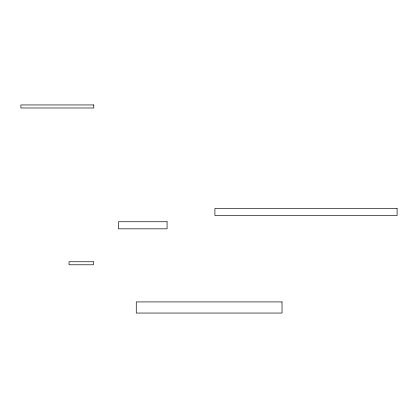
<?xml version="1.0" encoding="UTF-8"?>
<svg xmlns="http://www.w3.org/2000/svg" width="418" height="418" viewBox="0 0 418 418"><rect width="100%" height="100%" fill="white"/><g stroke="black" fill="none" stroke-linecap="round" stroke-linejoin="round"><path stroke-width="0.63" d="M93.778 104.949L20.9 104.949L20.9 107.985L93.778 107.985L93.778 104.949M397.1 208.488L214.909 208.488L214.909 215.573L397.1 215.573L397.1 208.488M167.075 221.739L118.487 221.739L118.487 228.824L167.075 228.824L167.075 221.739M93.339 261.752L69.043 261.752L69.043 264.787L93.339 264.787L93.339 261.752M282.019 301.916L136.268 301.916L136.268 313.051L282.019 313.051L282.019 301.916"/></g></svg>
